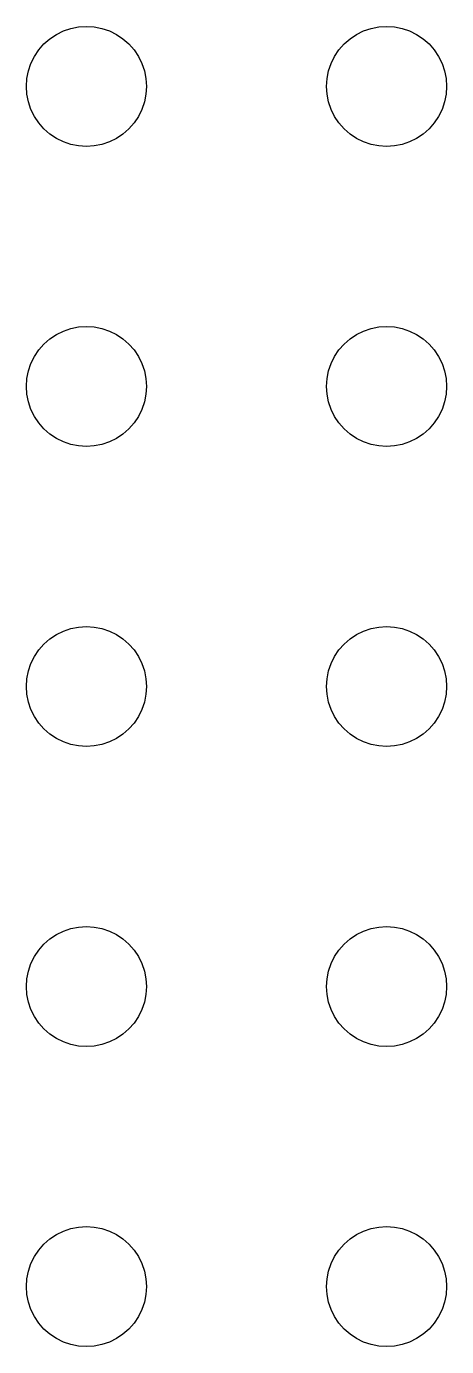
# Model space of a CAD drawing. Header units: metres. Extents: x -149 to 149, y -149 to 149.
# Drawn here: x 4.5 to 25.5, y -70.5 to -4.5 of the extents above; entities that cross this region are included whole.
import ezdxf

# ---------------------------------------------------------------- set-up
doc = ezdxf.new("R2010")
doc.units = ezdxf.units.M

msp = doc.modelspace()

# ---------------------------------------------------------------- linework, layer by layer
for p, q in [((6.35194, -4.72835), (6.72354, -4.60222)), ((6.72354, -4.60222), (7.10841, -4.52567)), ((7.10841, -4.52567), (7.5, -4.5)), ((7.5, -4.5), (7.89157, -4.52567)), ((7.89157, -4.52567), (8.27644, -4.60222)), ((8.27644, -4.60222), (8.64804, -4.72835)), ((21.3519, -4.72835), (21.7235, -4.60222)), ((21.7235, -4.60222), (22.1084, -4.52567)), ((22.1084, -4.52567), (22.5, -4.5)), ((22.5, -4.5), (22.8916, -4.52567)), ((22.8916, -4.52567), (23.2764, -4.60222)), ((23.2764, -4.60222), (23.648, -4.72835)), ((5.37868, -5.37868), (5.67371, -5.11993)), ((5.67371, -5.11993), (6, -4.90192)), ((6, -4.90192), (6.35194, -4.72835)), ((8.64804, -4.72835), (9, -4.90192)), ((9, -4.90192), (9.32628, -5.11993)), ((9.32628, -5.11993), (9.62131, -5.37868)), ((20.3787, -5.37868), (20.6737, -5.11993)), ((20.6737, -5.11993), (21, -4.90192)), ((21, -4.90192), (21.3519, -4.72835)), ((23.648, -4.72835), (24, -4.90192)), ((24, -4.90192), (24.3263, -5.11993)), ((24.3263, -5.11993), (24.6213, -5.37868)), ((4.90192, -6), (5.11993, -5.67371)), ((5.11993, -5.67371), (5.37868, -5.37868)), ((9.62131, -5.37868), (9.88005, -5.67371)), ((9.88005, -5.67371), (10.0981, -6)), ((19.9019, -6), (20.1199, -5.67371)), ((20.1199, -5.67371), (20.3787, -5.37868)), ((24.6213, -5.37868), (24.8801, -5.67371)), ((24.8801, -5.67371), (25.0981, -6)), ((4.60222, -6.72354), (4.72835, -6.35194)), ((4.72835, -6.35194), (4.90192, -6)), ((10.0981, -6), (10.2716, -6.35194)), ((10.2716, -6.35194), (10.3978, -6.72354)), ((19.6022, -6.72354), (19.7283, -6.35194)), ((19.7283, -6.35194), (19.9019, -6)), ((25.0981, -6), (25.2716, -6.35194)), ((25.2716, -6.35194), (25.3978, -6.72354)), ((4.5, -7.5), (4.52567, -7.10841)), ((4.52567, -7.10841), (4.60222, -6.72354)), ((10.3978, -6.72354), (10.4743, -7.10841)), ((10.4743, -7.10841), (10.5, -7.5)), ((19.5, -7.5), (19.5257, -7.10841)), ((19.5257, -7.10841), (19.6022, -6.72354)), ((25.3978, -6.72354), (25.4743, -7.10841)), ((25.4743, -7.10841), (25.5, -7.5)), ((4.52567, -7.89157), (4.5, -7.5)), ((4.60222, -8.27644), (4.52567, -7.89157)), ((10.4743, -7.89157), (10.3978, -8.27644)), ((10.5, -7.5), (10.4743, -7.89157)), ((19.5257, -7.89157), (19.5, -7.5)), ((19.6022, -8.27644), (19.5257, -7.89157)), ((25.4743, -7.89157), (25.3978, -8.27644)), ((25.5, -7.5), (25.4743, -7.89157)), ((4.72835, -8.64804), (4.60222, -8.27644)), ((10.3978, -8.27644), (10.2716, -8.64804)), ((19.7283, -8.64804), (19.6022, -8.27644)), ((25.3978, -8.27644), (25.2716, -8.64804)), ((4.90192, -9), (4.72835, -8.64804)), ((5.11993, -9.32628), (4.90192, -9)), ((10.0981, -9), (9.88005, -9.32628)), ((10.2716, -8.64804), (10.0981, -9)), ((19.9019, -9), (19.7283, -8.64804)), ((20.1199, -9.32628), (19.9019, -9)), ((25.0981, -9), (24.8801, -9.32628)), ((25.2716, -8.64804), (25.0981, -9)), ((5.37868, -9.62131), (5.11993, -9.32628)), ((5.67371, -9.88005), (5.37868, -9.62131)), ((6, -10.0981), (5.67371, -9.88005)), ((9.32628, -9.88005), (9, -10.0981)), ((9.62131, -9.62131), (9.32628, -9.88005)), ((9.88005, -9.32628), (9.62131, -9.62131)), ((20.3787, -9.62131), (20.1199, -9.32628)), ((20.6737, -9.88005), (20.3787, -9.62131)), ((21, -10.0981), (20.6737, -9.88005)), ((24.3263, -9.88005), (24, -10.0981)), ((24.6213, -9.62131), (24.3263, -9.88005)), ((24.8801, -9.32628), (24.6213, -9.62131)), ((6.35194, -10.2716), (6, -10.0981)), ((6.72354, -10.3978), (6.35194, -10.2716)), ((7.10841, -10.4743), (6.72354, -10.3978)), ((7.5, -10.5), (7.10841, -10.4743)), ((7.89157, -10.4743), (7.5, -10.5)), ((8.27644, -10.3978), (7.89157, -10.4743)), ((8.64804, -10.2716), (8.27644, -10.3978)), ((9, -10.0981), (8.64804, -10.2716)), ((21.3519, -10.2716), (21, -10.0981)), ((21.7235, -10.3978), (21.3519, -10.2716)), ((22.1084, -10.4743), (21.7235, -10.3978)), ((22.5, -10.5), (22.1084, -10.4743)), ((22.8916, -10.4743), (22.5, -10.5)), ((23.2764, -10.3978), (22.8916, -10.4743)), ((23.648, -10.2716), (23.2764, -10.3978)), ((24, -10.0981), (23.648, -10.2716)), ((6, -19.9019), (6.35194, -19.7283)), ((6.35194, -19.7283), (6.72354, -19.6022)), ((6.72354, -19.6022), (7.10841, -19.5257)), ((7.10841, -19.5257), (7.5, -19.5)), ((7.5, -19.5), (7.89157, -19.5257)), ((7.89157, -19.5257), (8.27644, -19.6022)), ((8.27644, -19.6022), (8.64804, -19.7283)), ((8.64804, -19.7283), (9, -19.9019)), ((21, -19.9019), (21.3519, -19.7283)), ((21.3519, -19.7283), (21.7235, -19.6022)), ((21.7235, -19.6022), (22.1084, -19.5257)), ((22.1084, -19.5257), (22.5, -19.5)), ((22.5, -19.5), (22.8916, -19.5257)), ((22.8916, -19.5257), (23.2764, -19.6022)), ((23.2764, -19.6022), (23.648, -19.7283)), ((23.648, -19.7283), (24, -19.9019)), ((5.11993, -20.6737), (5.37868, -20.3787)), ((5.37868, -20.3787), (5.67371, -20.1199)), ((5.67371, -20.1199), (6, -19.9019)), ((9, -19.9019), (9.32628, -20.1199)), ((9.32628, -20.1199), (9.62131, -20.3787)), ((9.62131, -20.3787), (9.88005, -20.6737)), ((20.1199, -20.6737), (20.3787, -20.3787)), ((20.3787, -20.3787), (20.6737, -20.1199)), ((20.6737, -20.1199), (21, -19.9019)), ((24, -19.9019), (24.3263, -20.1199)), ((24.3263, -20.1199), (24.6213, -20.3787)), ((24.6213, -20.3787), (24.8801, -20.6737)), ((4.72835, -21.3519), (4.90192, -21)), ((4.90192, -21), (5.11993, -20.6737)), ((9.88005, -20.6737), (10.0981, -21)), ((10.0981, -21), (10.2716, -21.3519)), ((19.7283, -21.3519), (19.9019, -21)), ((19.9019, -21), (20.1199, -20.6737)), ((24.8801, -20.6737), (25.0981, -21)), ((25.0981, -21), (25.2716, -21.3519)), ((4.52567, -22.1084), (4.60222, -21.7235)), ((4.60222, -21.7235), (4.72835, -21.3519)), ((10.2716, -21.3519), (10.3978, -21.7235)), ((10.3978, -21.7235), (10.4743, -22.1084)), ((19.5257, -22.1084), (19.6022, -21.7235)), ((19.6022, -21.7235), (19.7283, -21.3519)), ((25.2716, -21.3519), (25.3978, -21.7235)), ((25.3978, -21.7235), (25.4743, -22.1084)), ((4.5, -22.5), (4.52567, -22.1084)), ((10.4743, -22.1084), (10.5, -22.5)), ((19.5, -22.5), (19.5257, -22.1084)), ((25.4743, -22.1084), (25.5, -22.5)), ((4.52567, -22.8916), (4.5, -22.5)), ((4.60222, -23.2764), (4.52567, -22.8916)), ((10.4743, -22.8916), (10.3978, -23.2764)), ((10.5, -22.5), (10.4743, -22.8916)), ((19.5257, -22.8916), (19.5, -22.5)), ((19.6022, -23.2764), (19.5257, -22.8916)), ((25.4743, -22.8916), (25.3978, -23.2764)), ((25.5, -22.5), (25.4743, -22.8916)), ((4.72835, -23.648), (4.60222, -23.2764)), ((4.90192, -24), (4.72835, -23.648)), ((10.2716, -23.648), (10.0981, -24)), ((10.3978, -23.2764), (10.2716, -23.648)), ((19.7283, -23.648), (19.6022, -23.2764)), ((19.9019, -24), (19.7283, -23.648)), ((25.2716, -23.648), (25.0981, -24)), ((25.3978, -23.2764), (25.2716, -23.648)), ((5.11993, -24.3263), (4.90192, -24)), ((5.37868, -24.6213), (5.11993, -24.3263)), ((9.88005, -24.3263), (9.62131, -24.6213)), ((10.0981, -24), (9.88005, -24.3263)), ((20.1199, -24.3263), (19.9019, -24)), ((20.3787, -24.6213), (20.1199, -24.3263)), ((24.8801, -24.3263), (24.6213, -24.6213)), ((25.0981, -24), (24.8801, -24.3263)), ((5.67371, -24.8801), (5.37868, -24.6213)), ((6, -25.0981), (5.67371, -24.8801)), ((9.32628, -24.8801), (9, -25.0981)), ((9.62131, -24.6213), (9.32628, -24.8801)), ((20.6737, -24.8801), (20.3787, -24.6213)), ((21, -25.0981), (20.6737, -24.8801)), ((24.3263, -24.8801), (24, -25.0981)), ((24.6213, -24.6213), (24.3263, -24.8801)), ((6.35194, -25.2716), (6, -25.0981)), ((6.72354, -25.3978), (6.35194, -25.2716)), ((7.10841, -25.4743), (6.72354, -25.3978)), ((7.5, -25.5), (7.10841, -25.4743)), ((7.89157, -25.4743), (7.5, -25.5)), ((8.27644, -25.3978), (7.89157, -25.4743)), ((8.64804, -25.2716), (8.27644, -25.3978)), ((9, -25.0981), (8.64804, -25.2716)), ((21.3519, -25.2716), (21, -25.0981)), ((21.7235, -25.3978), (21.3519, -25.2716)), ((22.1084, -25.4743), (21.7235, -25.3978)), ((22.5, -25.5), (22.1084, -25.4743)), ((22.8916, -25.4743), (22.5, -25.5)), ((23.2764, -25.3978), (22.8916, -25.4743)), ((23.648, -25.2716), (23.2764, -25.3978)), ((24, -25.0981), (23.648, -25.2716)), ((5.67371, -35.1199), (6, -34.9019)), ((6, -34.9019), (6.35194, -34.7284)), ((6.35194, -34.7284), (6.72354, -34.6022)), ((6.72354, -34.6022), (7.10841, -34.5257)), ((7.10841, -34.5257), (7.5, -34.5)), ((7.5, -34.5), (7.89157, -34.5257)), ((7.89157, -34.5257), (8.27644, -34.6022)), ((8.27644, -34.6022), (8.64804, -34.7284)), ((8.64804, -34.7284), (9, -34.9019)), ((9, -34.9019), (9.32628, -35.1199)), ((20.6737, -35.1199), (21, -34.9019)), ((21, -34.9019), (21.3519, -34.7284)), ((21.3519, -34.7284), (21.7235, -34.6022)), ((21.7235, -34.6022), (22.1084, -34.5257)), ((22.1084, -34.5257), (22.5, -34.5)), ((22.5, -34.5), (22.8916, -34.5257)), ((22.8916, -34.5257), (23.2764, -34.6022)), ((23.2764, -34.6022), (23.648, -34.7284)), ((23.648, -34.7284), (24, -34.9019)), ((24, -34.9019), (24.3263, -35.1199)), ((5.11993, -35.6737), (5.37868, -35.3787)), ((5.37868, -35.3787), (5.67371, -35.1199)), ((9.32628, -35.1199), (9.62131, -35.3787)), ((9.62131, -35.3787), (9.88005, -35.6737)), ((20.1199, -35.6737), (20.3787, -35.3787)), ((20.3787, -35.3787), (20.6737, -35.1199)), ((24.3263, -35.1199), (24.6213, -35.3787)), ((24.6213, -35.3787), (24.8801, -35.6737)), ((4.72835, -36.3519), (4.90192, -36)), ((4.90192, -36), (5.11993, -35.6737)), ((9.88005, -35.6737), (10.0981, -36)), ((10.0981, -36), (10.2716, -36.3519)), ((19.7283, -36.3519), (19.9019, -36)), ((19.9019, -36), (20.1199, -35.6737)), ((24.8801, -35.6737), (25.0981, -36)), ((25.0981, -36), (25.2716, -36.3519)), ((4.52567, -37.1084), (4.60222, -36.7235)), ((4.60222, -36.7235), (4.72835, -36.3519)), ((10.2716, -36.3519), (10.3978, -36.7235)), ((10.3978, -36.7235), (10.4743, -37.1084)), ((19.5257, -37.1084), (19.6022, -36.7235)), ((19.6022, -36.7235), (19.7283, -36.3519)), ((25.2716, -36.3519), (25.3978, -36.7235)), ((25.3978, -36.7235), (25.4743, -37.1084)), ((4.5, -37.5), (4.52567, -37.1084)), ((4.52567, -37.8916), (4.5, -37.5)), ((10.4743, -37.1084), (10.5, -37.5)), ((10.5, -37.5), (10.4743, -37.8916)), ((19.5, -37.5), (19.5257, -37.1084)), ((19.5257, -37.8916), (19.5, -37.5)), ((25.4743, -37.1084), (25.5, -37.5)), ((25.5, -37.5), (25.4743, -37.8916)), ((4.60222, -38.2765), (4.52567, -37.8916)), ((4.72835, -38.648), (4.60222, -38.2765)), ((10.3978, -38.2765), (10.2716, -38.648)), ((10.4743, -37.8916), (10.3978, -38.2765)), ((19.6022, -38.2765), (19.5257, -37.8916)), ((19.7283, -38.648), (19.6022, -38.2765)), ((25.3978, -38.2765), (25.2716, -38.648)), ((25.4743, -37.8916), (25.3978, -38.2765)), ((4.90192, -39), (4.72835, -38.648)), ((10.2716, -38.648), (10.0981, -39)), ((19.9019, -39), (19.7283, -38.648)), ((25.2716, -38.648), (25.0981, -39)), ((5.11993, -39.3263), (4.90192, -39)), ((5.37868, -39.6213), (5.11993, -39.3263)), ((9.88005, -39.3263), (9.62131, -39.6213)), ((10.0981, -39), (9.88005, -39.3263)), ((20.1199, -39.3263), (19.9019, -39)), ((20.3787, -39.6213), (20.1199, -39.3263)), ((24.8801, -39.3263), (24.6213, -39.6213)), ((25.0981, -39), (24.8801, -39.3263)), ((5.67371, -39.8801), (5.37868, -39.6213)), ((6, -40.0981), (5.67371, -39.8801)), ((6.35194, -40.2716), (6, -40.0981)), ((9, -40.0981), (8.64804, -40.2716)), ((9.32628, -39.8801), (9, -40.0981)), ((9.62131, -39.6213), (9.32628, -39.8801)), ((20.6737, -39.8801), (20.3787, -39.6213)), ((21, -40.0981), (20.6737, -39.8801)), ((21.3519, -40.2716), (21, -40.0981)), ((24, -40.0981), (23.648, -40.2716)), ((24.3263, -39.8801), (24, -40.0981)), ((24.6213, -39.6213), (24.3263, -39.8801)), ((6.72354, -40.3978), (6.35194, -40.2716)), ((7.10841, -40.4743), (6.72354, -40.3978)), ((7.5, -40.5), (7.10841, -40.4743)), ((7.89157, -40.4743), (7.5, -40.5)), ((8.27644, -40.3978), (7.89157, -40.4743)), ((8.64804, -40.2716), (8.27644, -40.3978)), ((21.7235, -40.3978), (21.3519, -40.2716)), ((22.1084, -40.4743), (21.7235, -40.3978)), ((22.5, -40.5), (22.1084, -40.4743)), ((22.8916, -40.4743), (22.5, -40.5)), ((23.2764, -40.3978), (22.8916, -40.4743)), ((23.648, -40.2716), (23.2764, -40.3978)), ((7.10841, -49.5257), (7.5, -49.5)), ((7.5, -49.5), (7.89157, -49.5257)), ((22.1084, -49.5257), (22.5, -49.5)), ((22.5, -49.5), (22.8916, -49.5257)), ((5.37868, -50.3787), (5.67371, -50.1199)), ((5.67371, -50.1199), (6, -49.9019)), ((6, -49.9019), (6.35194, -49.7284)), ((6.35194, -49.7284), (6.72354, -49.6022)), ((6.72354, -49.6022), (7.10841, -49.5257)), ((7.89157, -49.5257), (8.27644, -49.6022)), ((8.27644, -49.6022), (8.64804, -49.7284)), ((8.64804, -49.7284), (9, -49.9019)), ((9, -49.9019), (9.32628, -50.1199)), ((9.32628, -50.1199), (9.62131, -50.3787)), ((20.3787, -50.3787), (20.6737, -50.1199)), ((20.6737, -50.1199), (21, -49.9019)), ((21, -49.9019), (21.3519, -49.7284)), ((21.3519, -49.7284), (21.7235, -49.6022)), ((21.7235, -49.6022), (22.1084, -49.5257)), ((22.8916, -49.5257), (23.2764, -49.6022)), ((23.2764, -49.6022), (23.648, -49.7284)), ((23.648, -49.7284), (24, -49.9019)), ((24, -49.9019), (24.3263, -50.1199)), ((24.3263, -50.1199), (24.6213, -50.3787)), ((4.90192, -51), (5.11993, -50.6737)), ((5.11993, -50.6737), (5.37868, -50.3787)), ((9.62131, -50.3787), (9.88005, -50.6737)), ((9.88005, -50.6737), (10.0981, -51)), ((19.9019, -51), (20.1199, -50.6737)), ((20.1199, -50.6737), (20.3787, -50.3787)), ((24.6213, -50.3787), (24.8801, -50.6737)), ((24.8801, -50.6737), (25.0981, -51)), ((4.60222, -51.7235), (4.72835, -51.3519)), ((4.72835, -51.3519), (4.90192, -51)), ((10.0981, -51), (10.2716, -51.3519)), ((10.2716, -51.3519), (10.3978, -51.7235)), ((19.6022, -51.7235), (19.7283, -51.3519)), ((19.7283, -51.3519), (19.9019, -51)), ((25.0981, -51), (25.2716, -51.3519)), ((25.2716, -51.3519), (25.3978, -51.7235)), ((4.5, -52.5), (4.52567, -52.1084)), ((4.52567, -52.1084), (4.60222, -51.7235)), ((10.3978, -51.7235), (10.4743, -52.1084)), ((10.4743, -52.1084), (10.5, -52.5)), ((19.5, -52.5), (19.5257, -52.1084)), ((19.5257, -52.1084), (19.6022, -51.7235)), ((25.3978, -51.7235), (25.4743, -52.1084)), ((25.4743, -52.1084), (25.5, -52.5)), ((4.52567, -52.8916), (4.5, -52.5)), ((10.5, -52.5), (10.4743, -52.8916)), ((19.5257, -52.8916), (19.5, -52.5)), ((25.5, -52.5), (25.4743, -52.8916)), ((4.60222, -53.2765), (4.52567, -52.8916)), ((4.72835, -53.648), (4.60222, -53.2765)), ((10.3978, -53.2765), (10.2716, -53.648)), ((10.4743, -52.8916), (10.3978, -53.2765)), ((19.6022, -53.2765), (19.5257, -52.8916)), ((19.7283, -53.648), (19.6022, -53.2765)), ((25.3978, -53.2765), (25.2716, -53.648)), ((25.4743, -52.8916), (25.3978, -53.2765)), ((4.90192, -54), (4.72835, -53.648)), ((5.11993, -54.3263), (4.90192, -54)), ((10.0981, -54), (9.88005, -54.3263)), ((10.2716, -53.648), (10.0981, -54)), ((19.9019, -54), (19.7283, -53.648)), ((20.1199, -54.3263), (19.9019, -54)), ((25.0981, -54), (24.8801, -54.3263)), ((25.2716, -53.648), (25.0981, -54)), ((5.37868, -54.6213), (5.11993, -54.3263)), ((5.67371, -54.8801), (5.37868, -54.6213)), ((9.62131, -54.6213), (9.32628, -54.8801)), ((9.88005, -54.3263), (9.62131, -54.6213)), ((20.3787, -54.6213), (20.1199, -54.3263)), ((20.6737, -54.8801), (20.3787, -54.6213)), ((24.6213, -54.6213), (24.3263, -54.8801)), ((24.8801, -54.3263), (24.6213, -54.6213)), ((6, -55.0981), (5.67371, -54.8801)), ((6.35194, -55.2716), (6, -55.0981)), ((6.72354, -55.3978), (6.35194, -55.2716)), ((7.10841, -55.4743), (6.72354, -55.3978)), ((8.27644, -55.3978), (7.89157, -55.4743)), ((8.64804, -55.2716), (8.27644, -55.3978)), ((9, -55.0981), (8.64804, -55.2716)), ((9.32628, -54.8801), (9, -55.0981)), ((21, -55.0981), (20.6737, -54.8801)), ((21.3519, -55.2716), (21, -55.0981)), ((21.7235, -55.3978), (21.3519, -55.2716)), ((22.1084, -55.4743), (21.7235, -55.3978)), ((23.2764, -55.3978), (22.8916, -55.4743)), ((23.648, -55.2716), (23.2764, -55.3978)), ((24, -55.0981), (23.648, -55.2716)), ((24.3263, -54.8801), (24, -55.0981)), ((7.5, -55.5), (7.10841, -55.4743)), ((7.89157, -55.4743), (7.5, -55.5)), ((22.5, -55.5), (22.1084, -55.4743)), ((22.8916, -55.4743), (22.5, -55.5)), ((6.35194, -64.7284), (6.72354, -64.6022)), ((6.72354, -64.6022), (7.10841, -64.5257)), ((7.10841, -64.5257), (7.5, -64.5)), ((7.5, -64.5), (7.89157, -64.5257)), ((7.89157, -64.5257), (8.27644, -64.6022)), ((8.27644, -64.6022), (8.64804, -64.7284)), ((21.3519, -64.7284), (21.7235, -64.6022)), ((21.7235, -64.6022), (22.1084, -64.5257)), ((22.1084, -64.5257), (22.5, -64.5)), ((22.5, -64.5), (22.8916, -64.5257)), ((22.8916, -64.5257), (23.2764, -64.6022)), ((23.2764, -64.6022), (23.648, -64.7284)), ((5.37868, -65.3787), (5.67371, -65.1199)), ((5.67371, -65.1199), (6, -64.9019)), ((6, -64.9019), (6.35194, -64.7284)), ((8.64804, -64.7284), (9, -64.9019)), ((9, -64.9019), (9.32628, -65.1199)), ((9.32628, -65.1199), (9.62131, -65.3787)), ((20.3787, -65.3787), (20.6737, -65.1199)), ((20.6737, -65.1199), (21, -64.9019)), ((21, -64.9019), (21.3519, -64.7284)), ((23.648, -64.7284), (24, -64.9019)), ((24, -64.9019), (24.3263, -65.1199)), ((24.3263, -65.1199), (24.6213, -65.3787)), ((4.72835, -66.3519), (4.90192, -66)), ((4.90192, -66), (5.11993, -65.6737)), ((5.11993, -65.6737), (5.37868, -65.3787)), ((9.62131, -65.3787), (9.88005, -65.6737)), ((9.88005, -65.6737), (10.0981, -66)), ((10.0981, -66), (10.2716, -66.3519)), ((19.7283, -66.3519), (19.9019, -66)), ((19.9019, -66), (20.1199, -65.6737)), ((20.1199, -65.6737), (20.3787, -65.3787)), ((24.6213, -65.3787), (24.8801, -65.6737)), ((24.8801, -65.6737), (25.0981, -66)), ((25.0981, -66), (25.2716, -66.3519)), ((4.60222, -66.7235), (4.72835, -66.3519)), ((10.2716, -66.3519), (10.3978, -66.7235)), ((19.6022, -66.7235), (19.7283, -66.3519)), ((25.2716, -66.3519), (25.3978, -66.7235)), ((4.5, -67.5), (4.52567, -67.1084)), ((4.52567, -67.1084), (4.60222, -66.7235)), ((10.3978, -66.7235), (10.4743, -67.1084)), ((10.4743, -67.1084), (10.5, -67.5)), ((19.5, -67.5), (19.5257, -67.1084)), ((19.5257, -67.1084), (19.6022, -66.7235)), ((25.3978, -66.7235), (25.4743, -67.1084)), ((25.4743, -67.1084), (25.5, -67.5)), ((4.52567, -67.8916), (4.5, -67.5)), ((4.60222, -68.2765), (4.52567, -67.8916)), ((10.4743, -67.8916), (10.3978, -68.2765)), ((10.5, -67.5), (10.4743, -67.8916)), ((19.5257, -67.8916), (19.5, -67.5)), ((19.6022, -68.2765), (19.5257, -67.8916)), ((25.4743, -67.8916), (25.3978, -68.2765)), ((25.5, -67.5), (25.4743, -67.8916)), ((4.72835, -68.648), (4.60222, -68.2765)), ((10.3978, -68.2765), (10.2716, -68.648)), ((19.7283, -68.648), (19.6022, -68.2765)), ((25.3978, -68.2765), (25.2716, -68.648)), ((4.90192, -69), (4.72835, -68.648)), ((5.11993, -69.3263), (4.90192, -69)), ((10.0981, -69), (9.88005, -69.3263)), ((10.2716, -68.648), (10.0981, -69)), ((19.9019, -69), (19.7283, -68.648)), ((20.1199, -69.3263), (19.9019, -69)), ((25.0981, -69), (24.8801, -69.3263)), ((25.2716, -68.648), (25.0981, -69)), ((5.37868, -69.6213), (5.11993, -69.3263)), ((5.67371, -69.8801), (5.37868, -69.6213)), ((6, -70.0981), (5.67371, -69.8801)), ((9.32628, -69.8801), (9, -70.0981)), ((9.62131, -69.6213), (9.32628, -69.8801)), ((9.88005, -69.3263), (9.62131, -69.6213)), ((20.3787, -69.6213), (20.1199, -69.3263)), ((20.6737, -69.8801), (20.3787, -69.6213)), ((21, -70.0981), (20.6737, -69.8801)), ((24.3263, -69.8801), (24, -70.0981)), ((24.6213, -69.6213), (24.3263, -69.8801)), ((24.8801, -69.3263), (24.6213, -69.6213)), ((6.35194, -70.2716), (6, -70.0981)), ((6.72354, -70.3978), (6.35194, -70.2716)), ((7.10841, -70.4743), (6.72354, -70.3978)), ((7.5, -70.5), (7.10841, -70.4743)), ((7.89157, -70.4743), (7.5, -70.5)), ((8.27644, -70.3978), (7.89157, -70.4743)), ((8.64804, -70.2716), (8.27644, -70.3978)), ((9, -70.0981), (8.64804, -70.2716)), ((21.3519, -70.2716), (21, -70.0981)), ((21.7235, -70.3978), (21.3519, -70.2716)), ((22.1084, -70.4743), (21.7235, -70.3978)), ((22.5, -70.5), (22.1084, -70.4743)), ((22.8916, -70.4743), (22.5, -70.5)), ((23.2764, -70.3978), (22.8916, -70.4743)), ((23.648, -70.2716), (23.2764, -70.3978)), ((24, -70.0981), (23.648, -70.2716))]:
    msp.add_line(p, q)

doc.saveas('drawing.dxf')
